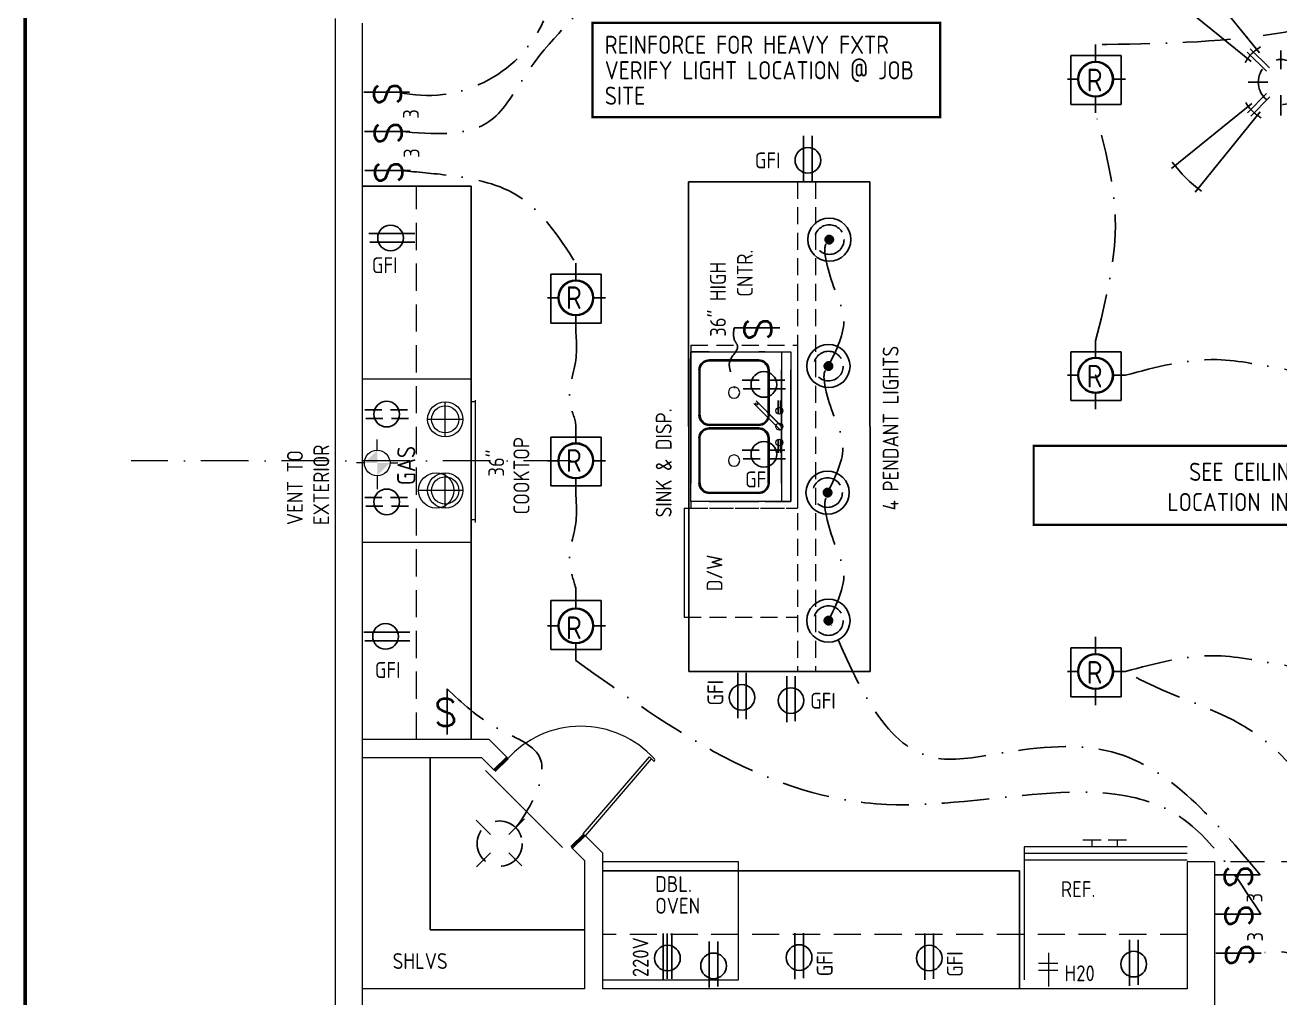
# Model space of a CAD drawing. Header units: feet. Extents: x 57903 to 63568, y -124112 to -112262.
# Drawn here: x 61934.1 to 62210.9, y -123464.1 to -123249.5 of the extents above; entities that cross this region are included whole.
import ezdxf
from ezdxf.enums import TextEntityAlignment as Align

# ---------------------------------------------------------------- set-up
doc = ezdxf.new("R2010")
doc.units = ezdxf.units.FT
doc.header["$LTSCALE"] = 30
doc.header["$MEASUREMENT"] = 0
for name, pattern in [('DASHED', [0.75, 0.5, -0.25]), ('DASHED2', [0.375, 0.25, -0.125]), ('HIDDEN', [0.375, 0.25, -0.125]), ('HIDDEN2', [0.1875, 0.125, -0.0625]), ('Solid', [0]), ('WIRE3', [0.59, 0.35, -0.12, 0, -0.12])]:
    doc.linetypes.add(name, pattern=pattern)
for name, color, linetype in [('CABS-FLOORPLAN', 4, 'Continuous'), ('ELECTRICAL', 164, 'HIDDEN'), ('ELECTRICAL WIRING', 137, 'WIRE3'), ('TEXT', 7, 'Continuous')]:
    doc.layers.add(name, color=color, linetype=linetype)
for name, color, linetype, lineweight in [('ELECTRICAL WALLS', 65, 'Continuous', 9), ('L1', 251, 'Continuous', 13), ('TEXT LBLS', 81, 'Continuous', 18), ('WALLS', 7, 'Continuous', 60)]:
    doc.layers.add(name, color=color, linetype=linetype, lineweight=lineweight)
doc.styles.add('ARCH', font='ARCHITXT.SHX')
doc.styles.add('ROMANS', font='romans')
doc.styles.add('TEXT1', font='ARCHITXT.shx')

# ---------------------------------------------------------------- blocks, each defined once
blk = doc.blocks.new('SW')
at = {"layer": 'ELECTRICAL', "color": 2, "linetype": 'Continuous'}
blk.add_line((0, 10.08), (0, 0), dxfattribs=at)
at = {"layer": 'ELECTRICAL', "color": 2, "linetype": 'Continuous', "style": 'ROMANS'}
blk.add_text('S', height=6, dxfattribs=at).set_placement((-2.94, 1.86))
blk = doc.blocks.new('LT')
at = {"layer": 'ELECTRICAL', "linetype": 'Continuous'}
for p, q in [((0, 2.83), (0, 5.75)), ((-2.83, 0), (-4.69, 0)), ((2.83, 0), (4.95, 0)), ((0, -2.83), (0, -5.6))]:
    blk.add_line(p, q, dxfattribs=at)
blk.add_circle((0, 0), 2.83, dxfattribs=at)
blk = doc.blocks.new('CFANLT')
at = {"layer": 'ELECTRICAL', "color": 253, "linetype": 'Continuous'}
for p, q in [((-4.74, 6.45), (-19.08, 24.2)), ((4.99, 6.25), (19.33, 24)), ((-6.54, 4.6), (-24.31, 18.95)), ((6.73, 4.34), (24.5, 18.7)), ((-6.45, -4.74), (-24.2, -19.08)), ((6.47, -4.7), (24.23, -19.05)), ((-4.6, -6.54), (-18.95, -24.31)), ((4.64, -6.52), (18.99, -24.28))]:
    blk.add_line(p, q, dxfattribs=at)
at = {"layer": 'ELECTRICAL', "color": 253}
for p, q in [((-7.49, 6.65), (-3.21, 2.44)), ((-6.79, 7.36), (-2.5, 3.16)), ((2.62, 3.07), (7.04, 7.12)), ((3.29, 2.33), (7.72, 6.38)), ((-7.36, -6.79), (-3.16, -2.5)), ((3.17, -2.49), (7.4, -6.75)), ((-6.65, -7.49), (-2.44, -3.21)), ((2.46, -3.19), (6.69, -7.45))]:
    blk.add_line(p, q, dxfattribs=at)
at = {"layer": 'ELECTRICAL'}
for p, q in [((0, 6.97), (0, 2.86)), ((-7.25, 0), (-2.86, 0)), ((2.86, 0), (7.74, 0)), ((0, -2.86), (0, -7.34))]:
    blk.add_line(p, q, dxfattribs=at)
blk.add_circle((0, 0), 5, dxfattribs=at)
at = {"layer": 'ELECTRICAL', "color": 253, "linetype": 'Continuous'}
for start, end in [(126.3117, 144.0137), (35.3726, 53.0751), (216.3114, 234.0134), (306.077, 323.779)]:
    blk.add_arc((0, 0), 29.82, start, end, dxfattribs=at)
at = {"layer": 'ELECTRICAL', "color": 253}
for start, end in [(120.2248, 150.8662), (27.0667, 57.7265), (210.2238, 240.8651), (299.4382, 330.0789)]:
    blk.add_arc((0, 0), 9, start, end, dxfattribs=at)

msp = doc.modelspace()

# ---------------------------------------------------------------- hatches: boundary and pattern name
at = {"layer": 'ELECTRICAL'}
h = msp.add_hatch(dxfattribs=at)
h.set_pattern_fill('ANSI31', color=256, scale=0.75, style=0)
h.set_pattern_definition([(45, (50556.08406, -99547.29385), (-0.06629126074, 0.06629126074), [])])
h.paths.add_polyline_path([(62112.4, -123296.78, 1), (62110.54, -123296.78, 1)])
h = msp.add_hatch(dxfattribs=at)
h.set_pattern_fill('ANSI31', color=256, scale=0.75, style=0)
h.set_pattern_definition([(45, (50083.17462, -99547.29385), (-0.06629126074, 0.06629126074), [])])
h.paths.add_polyline_path([(62112.4, -123296.78, 1), (62110.54, -123296.78, 1)])
h = msp.add_hatch(dxfattribs=at)
h.set_pattern_fill('ANSI31', color=256, scale=0.75, style=0)
h.set_pattern_definition([(45, (50556.27529, -99575.20249), (-0.06629126074, 0.06629126074), [])])
h.paths.add_polyline_path([(62112.21, -123324.68, 1), (62110.35, -123324.68, 1)])
h = msp.add_hatch(dxfattribs=at)
h.set_pattern_fill('ANSI31', color=256, scale=0.75, style=0)
h.set_pattern_definition([(45, (50083.36584, -99575.20249), (-0.06629126074, 0.06629126074), [])])
h.paths.add_polyline_path([(62112.21, -123324.68, 1), (62110.35, -123324.68, 1)])
h = msp.add_hatch(dxfattribs=at)
h.set_pattern_fill('ANSI31', color=256, scale=0.75, style=0)
h.set_pattern_definition([(45, (50556.46652, -99603.11112), (-0.06629126074, 0.06629126074), [])])
h.paths.add_polyline_path([(62112.02, -123352.59, 1), (62110.16, -123352.59, 1)])
h = msp.add_hatch(dxfattribs=at)
h.set_pattern_fill('ANSI31', color=256, scale=0.75, style=0)
h.set_pattern_definition([(45, (50083.55707, -99603.11112), (-0.06629126074, 0.06629126074), [])])
h.paths.add_polyline_path([(62112.02, -123352.59, 1), (62110.16, -123352.59, 1)])
h = msp.add_hatch(dxfattribs=at)
h.set_pattern_fill('ANSI31', color=256, scale=0.75, style=0)
h.set_pattern_definition([(45, (50556.27529, -99631.345095), (-0.06629126074, 0.06629126074), [])])
h.paths.add_polyline_path([(62112.21, -123380.83, 1), (62110.35, -123380.83, 1)])
h = msp.add_hatch(dxfattribs=at)
h.set_pattern_fill('ANSI31', color=256, scale=0.75, style=0)
h.set_pattern_definition([(45, (50083.36584, -99631.345095), (-0.06629126074, 0.06629126074), [])])
h.paths.add_polyline_path([(62112.21, -123380.83, 1), (62110.35, -123380.83, 1)])

# ---------------------------------------------------------------- linework, layer by layer
at = {"ltscale": 0.4, "const_width": 0.5}
msp.add_lwpolyline([(62059.22, -123248.94), (62135.9, -123248.94), (62135.9, -123269.77), (62059.22, -123269.77)], close=True, dxfattribs=at)
at = {"ltscale": 0.4, "const_width": 0.5, "elevation": 0}
msp.add_lwpolyline([(62266.53, -123342.25), (62156.55, -123342.25), (62156.55, -123359.68), (62266.53, -123359.68)], close=True, dxfattribs=at)
at = {"layer": 'CABS-FLOORPLAN', "color": 251}
for p, q in [((62080.45, -123392.05, 0), (62080.44, -123284.03, -0.82)), ((62120.44, -123284.03, -0.82), (62080.44, -123284.03, -0.82)), ((62120.45, -123392.05, 0), (62120.44, -123284.03, -0.82)), ((62032.44, -123285.03, -0.82), (62008.44, -123285.03, -0.82)), ((62032.44, -123407.08, -0.03), (62032.44, -123285.03, -0.77)), ((62120.45, -123392.05, 0), (62080.45, -123392.05, 0)), ((62023.44, -123411.08), (62023.44, -123449.05)), ((62153.44, -123436.05), (62061.44, -123436.05)), ((62153.44, -123436.05), (62153.44, -123462.05)), ((62057.44, -123449.05), (62023.44, -123449.05))]:
    msp.add_line(p, q, dxfattribs=at)
at = {"layer": 'CABS-FLOORPLAN', "color": 4}
for p, q in [((62080.45, -123384.03, -0.72), (62080.45, -123323.06, -0.72)), ((62153.41, -123436.05), (62152.41, -123436.05))]:
    msp.add_line(p, q, dxfattribs=at)
at = {"layer": 'CABS-FLOORPLAN', "linetype": 'DASHED'}
msp.add_point((62170.21, -123326.72), dxfattribs=at)
at = {"layer": 'ELECTRICAL', "linetype": 'Continuous'}
for p, q in [((62164.73, -123266.95), (62164.73, -123256.2)), ((62164.73, -123256.2), (62175.82, -123256.2)), ((62175.82, -123256.2), (62175.82, -123266.95)), ((62175.82, -123266.95), (62164.73, -123266.95)), ((62050.08, -123315.2, -0.99), (62050.08, -123304.44, -0.99)), ((62050.08, -123304.44, -0.99), (62061.17, -123304.44, -0.99)), ((62061.17, -123304.44, -0.99), (62061.17, -123315.2, -0.99)), ((62061.17, -123315.2, -0.99), (62050.08, -123315.2, -0.99)), ((62164.73, -123332.29), (62164.73, -123321.53)), ((62164.73, -123321.53), (62175.82, -123321.53)), ((62175.82, -123321.53), (62175.82, -123332.29)), ((62175.82, -123332.29), (62164.73, -123332.29)), ((62050.08, -123351.12, -0.4), (62050.08, -123340.36, -0.4)), ((62050.08, -123340.36, -0.4), (62061.17, -123340.36, -0.4)), ((62061.17, -123340.36, -0.4), (62061.17, -123351.12, -0.4)), ((62061.17, -123351.12, -0.4), (62050.08, -123351.12, -0.4)), ((62050.08, -123376.41, -0.99), (62050.08, -123387.17, -0.99)), ((62061.17, -123376.41, -0.99), (62050.08, -123376.41, -0.99)), ((62061.17, -123387.17, -0.99), (62061.17, -123376.41, -0.99)), ((62050.08, -123387.17, -0.99), (62061.17, -123387.17, -0.99)), ((62164.74, -123397.62), (62164.74, -123386.86)), ((62164.74, -123386.86), (62175.83, -123386.86)), ((62175.83, -123386.86), (62175.83, -123397.62)), ((62175.83, -123397.62), (62164.74, -123397.62))]:
    msp.add_line(p, q, dxfattribs=at)
at = {"layer": 'ELECTRICAL', "color": 2, "linetype": 'Continuous'}
for p, q in [((62008.79, -123264.27, -0.36), (62018.85, -123264.27, -0.36)), ((62008.92, -123272.91, -0.36), (62018.98, -123272.91, -0.36)), ((62009.05, -123281.54, -0.36), (62019.1, -123281.54, -0.36)), ((62027.18, -123395.88), (62027.18, -123405.94)), ((62196.44, -123436.91), (62206.5, -123436.91)), ((62196.57, -123445.55), (62206.63, -123445.55)), ((62196.7, -123454.18), (62206.76, -123454.18))]:
    msp.add_line(p, q, dxfattribs=at)
at = {"layer": 'ELECTRICAL', "color": 66, "linetype": 'Continuous'}
for p, q in [((62105.79, -123283.85), (62105.79, -123273.88)), ((62107.68, -123284.06), (62107.68, -123273.88)), ((62009.9, -123295.47), (62020.08, -123295.47)), ((62010.11, -123297.37), (62020.08, -123297.37)), ((62091.26, -123402.33), (62091.26, -123392.36)), ((62093.15, -123402.54), (62093.15, -123392.36)), ((62102.08, -123403.26), (62102.08, -123393.08)), ((62103.97, -123403.04), (62103.97, -123393.08)), ((62103.87, -123459.93), (62103.87, -123449.75)), ((62105.77, -123459.72), (62105.77, -123449.75)), ((62132.58, -123460.05), (62132.58, -123449.87)), ((62134.47, -123459.84), (62134.47, -123449.87)), ((62085, -123461.77), (62085, -123451.59)), ((62086.89, -123461.56), (62086.89, -123451.59))]:
    msp.add_line(p, q, dxfattribs=at)
at = {"layer": 'ELECTRICAL', "color": 3, "linetype": 'HIDDEN2'}
for p, q in [((62092.26, -123327.8, -0.72), (62102.44, -123327.8, -0.72)), ((62092.26, -123327.8, -0.72), (62102.44, -123327.8, -0.72)), ((62092.47, -123329.69, -0.72), (62102.44, -123329.69, -0.72)), ((62092.47, -123329.69, -0.72), (62102.44, -123329.69, -0.72)), ((62018.41, -123334.33, -0.16), (62008.44, -123334.33, -0.16)), ((62018.62, -123336.22, -0.16), (62008.44, -123336.22, -0.16)), ((62092.26, -123343.21, -0.72), (62102.44, -123343.21, -0.72)), ((62092.26, -123343.21, -0.72), (62102.44, -123343.21, -0.72)), ((62092.47, -123345.11, -0.72), (62102.44, -123345.11, -0.72)), ((62092.47, -123345.11, -0.72), (62102.44, -123345.11, -0.72)), ((62018.41, -123353.68, -0.16), (62008.44, -123353.68, -0.16)), ((62018.62, -123355.58, -0.16), (62008.44, -123355.58, -0.16))]:
    msp.add_line(p, q, dxfattribs=at)
at = {"layer": 'ELECTRICAL', "color": 3, "linetype": 'Continuous'}
for p, q in [((62008.79, -123383.37), (62018.97, -123383.37)), ((62009, -123385.27), (62018.97, -123385.27)), ((62074.82, -123460.05), (62074.82, -123449.87)), ((62075.74, -123459.84), (62075.74, -123449.87)), ((62076.72, -123459.84), (62076.72, -123449.87)), ((62177.67, -123461.4), (62177.67, -123451.21)), ((62177.67, -123461.4), (62177.67, -123451.21)), ((62179.57, -123461.18), (62179.57, -123451.21)), ((62179.57, -123461.18), (62179.57, -123451.21))]:
    msp.add_line(p, q, dxfattribs=at)
at = {"layer": 'ELECTRICAL'}
for p, q in [((62036.74, -123428), (62033.58, -123424.84)), ((62040.78, -123428), (62044.22, -123424.56)), ((62033.65, -123435.13), (62036.74, -123432.03)), ((62043.68, -123434.93), (62040.78, -123432.03))]:
    msp.add_line(p, q, dxfattribs=at)
at = {"layer": 'ELECTRICAL', "linetype": 'Continuous'}
for centre, radius in [((62170.21, -123261.39), 3.92), ((62111.47, -123296.78, -1.09), 4.76), ((62111.47, -123296.78, -1.09), 4.76), ((62055.56, -123309.63, -0.99), 3.92), ((62111.28, -123324.68, -0.54), 4.76), ((62111.28, -123324.68, -0.54), 4.76), ((62170.21, -123326.72), 3.92), ((62055.56, -123345.56, -0.4), 3.92), ((62111.09, -123352.59, 0), 4.76), ((62111.09, -123352.59, 0), 4.76), ((62055.56, -123381.98, -0.99), 3.92), ((62111.28, -123380.83, -0.54), 4.76), ((62111.28, -123380.83, -0.54), 4.76), ((62170.21, -123392.05), 3.92)]:
    msp.add_circle(centre, radius, dxfattribs=at)
at = {"layer": 'ELECTRICAL', "color": 66, "linetype": 'Continuous'}
for centre in [(62106.74, -123279.28), (62014.69, -123296.42), (62092.21, -123397.76), (62103.02, -123398.47), (62104.81, -123455.15), (62133.52, -123455.27), (62085.94, -123456.98)]:
    msp.add_circle(centre, 2.83, dxfattribs=at)
at = {"layer": 'ELECTRICAL'}
for centre, radius in [((62111.47, -123296.78, -1.09), 3.26), ((62111.47, -123296.78, -1.09), 0.927), ((62111.47, -123296.78, -1.09), 0.927), ((62111.28, -123324.68, -0.54), 3.26), ((62111.28, -123324.68, -0.54), 0.927), ((62111.28, -123324.68, -0.54), 0.927), ((62111.09, -123352.59, 0), 3.26), ((62111.09, -123352.59, 0), 0.927), ((62111.09, -123352.59, 0), 0.927), ((62111.28, -123380.83, -0.54), 3.26), ((62111.28, -123380.83, -0.54), 3.26), ((62111.28, -123380.83, -0.54), 0.927), ((62111.28, -123380.83, -0.54), 0.927), ((62038.76, -123430.02), 4.99)]:
    msp.add_circle(centre, radius, dxfattribs=at)
at = {"layer": 'ELECTRICAL', "color": 3, "linetype": 'Continuous'}
for centre in [(62097.04, -123328.74, -0.72), (62013.84, -123335.28, -0.16), (62097.04, -123344.15, -0.72), (62097.04, -123344.15, -0.72), (62013.84, -123354.64, -0.16), (62013.58, -123384.31), (62075.77, -123455.27), (62178.62, -123456.61), (62178.62, -123456.61)]:
    msp.add_circle(centre, 2.83, dxfattribs=at)
at = {"layer": 'ELECTRICAL WALLS', "color": 251}
for p, q in [((62002.44, -123248.04, -0.36), (62002.44, -123546.05)), ((62002.44, -123249.05, -0.39), (62002.44, -123546.05)), ((62008.44, -123249.05, -0.39), (62008.44, -123546.05)), ((62020.44, -123407.08), (62020.44, -123402.29)), ((62036.47, -123407.08), (62008.44, -123407.08)), ((62036.47, -123407.08), (62040.47, -123411.08)), ((62008.44, -123411.08), (62008.44, -123462.05)), ((62034.81, -123411.08), (62008.44, -123411.08)), ((62034.81, -123411.08), (62037.64, -123413.91)), ((62037.64, -123413.91), (62040.47, -123411.08)), ((62057.21, -123427.83), (62071.79, -123410.87)), ((62057.69, -123428.3), (62072.27, -123411.33)), ((62072.71, -123411.76), (62071.79, -123410.87)), ((62072.1, -123410.56), (62072.1, -123410.55)), ((62054.61, -123430.88), (62057.44, -123428.05)), ((62057.44, -123428.05), (62061.44, -123432.05)), ((62054.61, -123430.88), (62057.44, -123433.71)), ((62061.44, -123432.05), (62061.44, -123462.05)), ((62057.44, -123433.71), (62057.44, -123462.05)), ((62196.44, -123434.05), (62190.44, -123434.05)), ((62190.44, -123434.05), (62190.44, -123462.05)), ((62196.44, -123434.05), (62196.44, -123594.05)), ((62196.44, -123434.05), (62196.44, -123594.05)), ((62057.44, -123462.05), (62008.44, -123462.05)), ((62190.44, -123462.05), (62061.44, -123462.05))]:
    msp.add_line(p, q, dxfattribs=at)
at = {"layer": 'ELECTRICAL WALLS', "color": 251, "linetype": 'DASHED', "ltscale": 0.4}
for p, q in [((62020.44, -123407.08, 0.1), (62020.44, -123285.07, -0.82)), ((62190.44, -123450.05), (62061.44, -123450.05))]:
    msp.add_line(p, q, dxfattribs=at)
at = {"layer": 'ELECTRICAL WALLS', "color": 251, "linetype": 'DASHED2'}
msp.add_line((62252.44, -123434.05), (62196.44, -123434.05), dxfattribs=at)
at = {"layer": 'ELECTRICAL WALLS', "color": 251}
for centre, radius, start, end in [((62056.69, -123425.99), 21.85, 42.1884, 138.1675), ((62072.64, -123411.55), 0.336, 324.5579, 44.6715), ((62072.8, -123411.67), 0.134, 225.6637, 324.5579)]:
    msp.add_arc(centre, radius, start, end, dxfattribs=at)
at = {"layer": 'ELECTRICAL WIRING', "linetype": 'WIRE3', "lineweight": 0}
msp.add_line((62054.55, -123345.56, -0.4), (61957.47, -123345.56, -0.4), dxfattribs=at)
at = {"layer": 'ELECTRICAL WIRING', "linetype": 'WIRE3'}
for centre, radius, start, end in [((62022.82, -123236.81, -1.68), 28.18, 257.041, 335.3911), ((62209.87, -123469.35), 15.49, 340.263, 101.5869)]:
    msp.add_arc(centre, radius, start, end, dxfattribs=at)
for points in [[(62016.63, -123272.91, -0.36), (62036.81, -123270.46), (62044.64, -123260.2), (62061.48, -123240.71), (62076.95, -123218.39)], [(62252.44, -123254.76), (62225.49, -123249.27), (62210.13, -123251.32), (62170.21, -123253.75)], [(62170.21, -123319.09), (62174.56, -123292.14), (62170.21, -123268.81)], [(62016.5, -123281.54, -0.36), (62026.98, -123282.54), (62042.4, -123286.88, -0.76), (62055.56, -123302, -0.99)], [(62111.28, -123324.68, -0.54), (62114.66, -123314.2, -0.72), (62112.42, -123307.11, -0.72), (62111.2, -123297.37, 0), (62111.67, -123297.3, -0.72)], [(62055.56, -123317.06, -0.99), (62055.56, -123323.27, -0.99), (62054.35, -123333.37), (62055.56, -123337.92, -0.4), (62055.56, -123338.11, -0.4)], [(62111.09, -123352.59, 0), (62114.47, -123342.11, -0.18), (62112.23, -123335.01, -0.18), (62111.01, -123325.28, 0.54), (62111.48, -123325.21, -0.18)], [(62176.78, -123326.72), (62196.94, -123323.26), (62212.18, -123325.41), (62245.87, -123326.72)], [(62055.56, -123352.98, -0.4), (62055.56, -123359.19, -0.4), (62054.35, -123369.29, 0.59), (62055.56, -123373.85, 0.18), (62055.56, -123374.55, -0.99)], [(62111.28, -123380.83, -0.54), (62114.66, -123370.34, -0.72), (62112.42, -123363.25, -0.72), (62111.2, -123353.51, 0), (62111.67, -123353.45, -0.72)], [(62206.5, -123436.91), (62173.8, -123409.8), (62149.32, -123410.04), (62135.28, -123411.2), (62111.86, -123381.55, -0.54)], [(62176.78, -123392.05), (62196.94, -123388.59), (62212.18, -123390.74), (62245.87, -123392.05)], [(62206.63, -123445.55), (62188.32, -123423.8), (62124.14, -123421.39), (62055.56, -123389.61, -0.99)], [(62251.54, -123423.83), (62223.55, -123421.52), (62207.01, -123406.86), (62179.68, -123393.65), (62176.78, -123392.05)], [(62027.18, -123395.88), (62038.17, -123404.54), (62047.53, -123410.89), (62042.5, -123426.28), (62042.32, -123426.53)]]:
    msp.add_spline(points, degree=3, dxfattribs=at)
at = {"layer": 'ELECTRICAL WIRING'}
msp.add_spline([(62090.48, -123316.21, -0.72), (62090.65, -123319.12, -0.72), (62091.2, -123320.13, -0.72), (62089.58, -123323.41, -0.72), (62089.57, -123325.51, -0.72), (62090.45, -123328.04, -0.72), (62088.45, -123330.54, -8.16)], degree=3, dxfattribs=at)
at = {"layer": 'L1', "linetype": 'HIDDEN2'}
for p, q in [((62104.44, -123284.03, -0.82), (62104.45, -123392.05, 0)), ((62108.44, -123284.03, -0.82), (62108.45, -123392.05, 0)), ((62080.95, -123320.04, -0.41), (62104.45, -123320.04, -0.41)), ((62080.95, -123320.04, -0.41), (62080.95, -123321.54, -0.41)), ((62104.45, -123320.04, -0.01), (62104.45, -123356.04, -1.21)), ((62079.45, -123356.04, -0.41), (62104.45, -123356.04, -0.41)), ((62080.95, -123354.54, -0.41), (62080.95, -123356.04, -0.41)), ((62080.95, -123356.04, -0.41), (62104.45, -123356.04, -0.41)), ((62079.45, -123380.04, -0.41), (62104.45, -123380.04, -0.41))]:
    msp.add_line(p, q, dxfattribs=at)
at = {"layer": 'L1'}
for p, q in [((62080.95, -123354.54, -0.41), (62080.95, -123321.54, -0.41)), ((62080.95, -123321.54, -0.41), (62102.95, -123321.54, -0.41)), ((62100.95, -123321.54, -0.41), (62100.95, -123354.54, -0.41)), ((62102.95, -123321.54, -0.41), (62102.95, -123354.54, -0.41)), ((62082.7, -123325.54, -0.16), (62082.82, -123324.79, -0.16)), ((62082.82, -123324.79, -0.16), (62083.07, -123324.29, -0.16)), ((62082.95, -123325.54, -8.41), (62083.07, -123324.92, -8.41)), ((62082.95, -123325.54, -0.41), (62083.07, -123324.92, -0.41)), ((62082.95, -123335.54, -8.41), (62082.95, -123325.54, -8.41)), ((62083.07, -123324.29, -0.16), (62083.7, -123323.67, -0.16)), ((62083.07, -123324.92, -8.41), (62083.32, -123324.42, -8.41)), ((62083.07, -123324.92, -0.41), (62083.32, -123324.42, -0.41)), ((62083.32, -123324.42, -8.41), (62083.82, -123323.92, -8.41)), ((62083.32, -123324.42, -0.41), (62083.82, -123323.92, -0.41)), ((62083.7, -123323.67, -0.16), (62084.2, -123323.42, -0.16)), ((62083.82, -123323.92, -8.41), (62084.32, -123323.67, -8.41)), ((62083.82, -123323.92, -0.41), (62084.32, -123323.67, -0.41)), ((62084.2, -123323.42, -0.16), (62084.95, -123323.29, -0.16)), ((62084.32, -123323.67, -8.41), (62084.95, -123323.54, -8.41)), ((62084.32, -123323.67, -0.41), (62084.95, -123323.54, -0.41)), ((62084.95, -123323.54, -8.41), (62095.95, -123323.54, -8.41)), ((62096.7, -123323.42, -0.16), (62095.95, -123323.29, -0.16)), ((62095.95, -123323.54, -8.41), (62096.57, -123323.67, -8.41)), ((62096.57, -123323.67, -0.41), (62095.95, -123323.54, -0.41)), ((62096.57, -123323.67, -8.41), (62097.07, -123323.92, -8.41)), ((62097.07, -123323.92, -0.41), (62096.57, -123323.67, -0.41)), ((62097.2, -123323.67, -0.16), (62096.7, -123323.42, -0.16)), ((62097.07, -123323.92, -8.41), (62097.57, -123324.42, -8.41)), ((62097.57, -123324.42, -0.41), (62097.07, -123323.92, -0.41)), ((62097.82, -123324.29, -0.16), (62097.2, -123323.67, -0.16)), ((62097.57, -123324.42, -8.41), (62097.82, -123324.92, -8.41)), ((62097.82, -123324.92, -0.41), (62097.57, -123324.42, -0.41)), ((62098.07, -123324.79, -0.16), (62097.82, -123324.29, -0.16)), ((62097.82, -123324.92, -8.41), (62097.95, -123325.54, -8.41)), ((62097.95, -123325.54, -0.41), (62097.82, -123324.92, -0.41)), ((62097.95, -123325.54, -8.41), (62097.95, -123335.54, -8.41)), ((62098.2, -123325.54, -0.16), (62098.07, -123324.79, -0.16)), ((62032.44, -123327.6, -0.45), (62008.44, -123327.6, -0.45)), ((62032.44, -123327.6, -0.37), (62032.44, -123363.6, -0.45)), ((62026.76, -123340.31, -0.44), (62026.76, -123332.54, -0.44)), ((62033.44, -123332.6, -0.52), (62032.44, -123332.6, -0.52)), ((62033.44, -123359.18, -0.52), (62033.44, -123332.18, -0.52)), ((62030.65, -123336.43, -0.44), (62022.88, -123336.43, -0.44)), ((62082.7, -123335.54, -0.16), (62082.82, -123336.29, -0.16)), ((62082.82, -123336.29, -0.16), (62083.07, -123336.79, -0.16)), ((62083.07, -123336.17, -8.41), (62082.95, -123335.54, -8.41)), ((62082.95, -123335.54, -0.41), (62083.07, -123336.17, -0.41)), ((62083.32, -123336.67, -8.41), (62083.07, -123336.17, -8.41)), ((62083.07, -123336.17, -0.41), (62083.32, -123336.67, -0.41)), ((62083.82, -123337.17, -8.41), (62083.32, -123336.67, -8.41)), ((62083.32, -123336.67, -0.41), (62083.82, -123337.17, -0.41)), ((62097.57, -123336.67, -8.41), (62097.07, -123337.17, -8.41)), ((62097.57, -123336.67, -0.41), (62097.07, -123337.17, -0.41)), ((62097.82, -123336.17, -8.41), (62097.57, -123336.67, -8.41)), ((62097.82, -123336.17, -0.41), (62097.57, -123336.67, -0.41)), ((62097.95, -123335.54, -8.41), (62097.82, -123336.17, -8.41)), ((62097.95, -123335.54, -0.41), (62097.82, -123336.17, -0.41)), ((62098.07, -123336.29, -0.16), (62097.82, -123336.79, -0.16)), ((62098.2, -123335.54, -0.16), (62098.07, -123336.29, -0.16)), ((62082.82, -123339.79, -0.16), (62083.07, -123339.29, -0.16)), ((62083.07, -123336.79, -0.16), (62083.7, -123337.42, -0.16)), ((62083.07, -123339.29, -0.16), (62083.7, -123338.67, -0.16)), ((62083.07, -123339.92, -8.41), (62083.32, -123339.42, -8.41)), ((62083.07, -123339.92, -0.41), (62083.32, -123339.42, -0.41)), ((62083.32, -123339.42, -8.41), (62083.82, -123338.92, -8.41)), ((62083.32, -123339.42, -0.41), (62083.82, -123338.92, -0.41)), ((62083.7, -123337.42, -0.16), (62084.2, -123337.67, -0.16)), ((62083.7, -123338.67, -0.16), (62084.2, -123338.42, -0.16)), ((62084.32, -123337.42, -8.41), (62083.82, -123337.17, -8.41)), ((62083.82, -123337.17, -0.41), (62084.32, -123337.42, -0.41)), ((62083.82, -123338.92, -8.41), (62084.32, -123338.67, -8.41)), ((62083.82, -123338.92, -0.41), (62084.32, -123338.67, -0.41)), ((62084.2, -123337.67, -0.16), (62084.95, -123337.79, -0.16)), ((62084.2, -123338.42, -0.16), (62084.95, -123338.29, -0.16)), ((62084.95, -123337.54, -8.41), (62084.32, -123337.42, -8.41)), ((62084.32, -123337.42, -0.41), (62084.95, -123337.54, -0.41)), ((62084.32, -123338.67, -8.41), (62084.95, -123338.54, -8.41)), ((62084.32, -123338.67, -0.41), (62084.95, -123338.54, -0.41)), ((62095.95, -123337.54, -8.41), (62084.95, -123337.54, -8.41)), ((62095.95, -123338.29, -0.16), (62084.95, -123338.29, -0.16)), ((62084.95, -123338.54, -8.41), (62095.95, -123338.54, -8.41)), ((62096.57, -123337.42, -8.41), (62095.95, -123337.54, -8.41)), ((62096.57, -123337.42, -0.41), (62095.95, -123337.54, -0.41)), ((62096.7, -123337.67, -0.16), (62095.95, -123337.79, -0.16)), ((62096.7, -123338.42, -0.16), (62095.95, -123338.29, -0.16)), ((62095.95, -123338.54, -8.41), (62096.57, -123338.67, -8.41)), ((62096.57, -123338.67, -0.41), (62095.95, -123338.54, -0.41)), ((62097.07, -123337.17, -8.41), (62096.57, -123337.42, -8.41)), ((62097.07, -123337.17, -0.41), (62096.57, -123337.42, -0.41)), ((62096.57, -123338.67, -8.41), (62097.07, -123338.92, -8.41)), ((62097.07, -123338.92, -0.41), (62096.57, -123338.67, -0.41)), ((62097.2, -123337.42, -0.16), (62096.7, -123337.67, -0.16)), ((62097.2, -123338.67, -0.16), (62096.7, -123338.42, -0.16)), ((62097.07, -123338.92, -8.41), (62097.57, -123339.42, -8.41)), ((62097.57, -123339.42, -0.41), (62097.07, -123338.92, -0.41)), ((62097.82, -123336.79, -0.16), (62097.2, -123337.42, -0.16)), ((62097.82, -123339.29, -0.16), (62097.2, -123338.67, -0.16)), ((62097.57, -123339.42, -8.41), (62097.82, -123339.92, -8.41)), ((62097.82, -123339.92, -0.41), (62097.57, -123339.42, -0.41)), ((62098.07, -123339.79, -0.16), (62097.82, -123339.29, -0.16)), ((62082.7, -123340.54, -0.16), (62082.82, -123339.79, -0.16)), ((62082.7, -123340.54, -0.16), (62082.7, -123350.54, -0.16)), ((62082.95, -123340.54, -8.41), (62083.07, -123339.92, -8.41)), ((62082.95, -123340.54, -0.41), (62083.07, -123339.92, -0.41)), ((62082.95, -123350.54, -8.41), (62082.95, -123340.54, -8.41)), ((62097.82, -123339.92, -8.41), (62097.95, -123340.54, -8.41)), ((62097.95, -123340.54, -0.41), (62097.82, -123339.92, -0.41)), ((62097.95, -123340.54, -8.41), (62097.95, -123350.54, -8.41)), ((62098.2, -123340.54, -0.16), (62098.07, -123339.79, -0.16)), ((62098.2, -123350.54, -0.16), (62098.2, -123340.54, -0.16)), ((62026.76, -123355.99, -0.44), (62026.76, -123348.22, -0.44)), ((62028.65, -123352.11, -0.44), (62020.88, -123352.11, -0.44)), ((62030.65, -123352.11, -0.44), (62022.88, -123352.11, -0.44)), ((62082.7, -123350.54, -0.16), (62082.82, -123351.29, -0.16)), ((62082.82, -123351.29, -0.16), (62083.07, -123351.79, -0.16)), ((62083.07, -123351.17, -8.41), (62082.95, -123350.54, -8.41)), ((62082.95, -123350.54, -0.41), (62083.07, -123351.17, -0.41)), ((62083.32, -123351.67, -8.41), (62083.07, -123351.17, -8.41)), ((62083.07, -123351.17, -0.41), (62083.32, -123351.67, -0.41)), ((62083.07, -123351.79, -0.16), (62083.7, -123352.42, -0.16)), ((62083.82, -123352.17, -8.41), (62083.32, -123351.67, -8.41)), ((62083.32, -123351.67, -0.41), (62083.82, -123352.17, -0.41)), ((62083.7, -123352.42, -0.16), (62084.2, -123352.67, -0.16)), ((62084.32, -123352.42, -8.41), (62083.82, -123352.17, -8.41)), ((62083.82, -123352.17, -0.41), (62084.32, -123352.42, -0.41)), ((62084.2, -123352.67, -0.16), (62084.95, -123352.79, -0.16)), ((62084.95, -123352.54, -8.41), (62084.32, -123352.42, -8.41)), ((62084.32, -123352.42, -0.41), (62084.95, -123352.54, -0.41)), ((62095.95, -123352.54, -8.41), (62084.95, -123352.54, -8.41)), ((62096.57, -123352.42, -8.41), (62095.95, -123352.54, -8.41)), ((62096.57, -123352.42, -0.41), (62095.95, -123352.54, -0.41)), ((62096.7, -123352.67, -0.16), (62095.95, -123352.79, -0.16)), ((62097.07, -123352.17, -8.41), (62096.57, -123352.42, -8.41)), ((62097.07, -123352.17, -0.41), (62096.57, -123352.42, -0.41)), ((62097.2, -123352.42, -0.16), (62096.7, -123352.67, -0.16)), ((62097.57, -123351.67, -8.41), (62097.07, -123352.17, -8.41)), ((62097.57, -123351.67, -0.41), (62097.07, -123352.17, -0.41)), ((62097.82, -123351.79, -0.16), (62097.2, -123352.42, -0.16)), ((62097.82, -123351.17, -8.41), (62097.57, -123351.67, -8.41)), ((62097.82, -123351.17, -0.41), (62097.57, -123351.67, -0.41)), ((62097.95, -123350.54, -8.41), (62097.82, -123351.17, -8.41)), ((62097.95, -123350.54, -0.41), (62097.82, -123351.17, -0.41)), ((62098.07, -123351.29, -0.16), (62097.82, -123351.79, -0.16)), ((62098.2, -123350.54, -0.16), (62098.07, -123351.29, -0.16)), ((62079.45, -123356.04, -0.41), (62079.45, -123380.04, -0.41)), ((62102.95, -123354.54, -0.41), (62080.95, -123354.54, -0.41)), ((62033.44, -123358.6, -0.52), (62032.44, -123358.6, -0.52)), ((62032.44, -123363.6, -0.52), (62008.44, -123363.6, -0.52)), ((62035.64, -123413.91), (62052.61, -123430.88)), ((62190.44, -123430.7), (62154.44, -123430.7)), ((62154.44, -123430.7), (62154.44, -123460.05)), ((62171.42, -123429.24), (62167.42, -123429.24)), ((62171.42, -123429.24), (62167.42, -123429.24)), ((62169.42, -123430.7), (62169.42, -123429.24)), ((62169.42, -123430.7), (62169.42, -123429.24)), ((62177.01, -123429.24), (62173.01, -123429.24)), ((62177.01, -123429.24), (62173.01, -123429.24)), ((62175.01, -123430.7), (62175.01, -123429.24)), ((62175.01, -123430.7), (62175.01, -123429.24)), ((62190.4, -123432.18), (62154.4, -123432.18)), ((62153.41, -123436.05), (62152.41, -123436.05)), ((62190.44, -123433.7), (62154.44, -123433.7)), ((62196.44, -123434.05), (62190.44, -123434.05)), ((62154.44, -123448.05), (62154.44, -123460.05)), ((62159.89, -123461.52), (62159.89, -123454.08)), ((62159.89, -123461.52), (62159.89, -123454.08)), ((62157.62, -123456.38), (62161.88, -123456.38)), ((62157.62, -123456.38), (62161.88, -123456.38)), ((62157.62, -123457.94), (62161.88, -123457.94)), ((62157.62, -123457.94), (62161.88, -123457.94))]:
    msp.add_line(p, q, dxfattribs=at)
at = {"layer": 'L1', "extrusion": (-0.707107, -0.707107, -1.83772e-16)}
for p, q in [((62095.32, -123332.38, 2.59), (62095.32, -123332.38, 1.84)), ((62095.32, -123332.38, 1.84), (62100.18, -123337.25, 1.84)), ((62100.54, -123337.6, 2.59), (62095.32, -123332.38, 2.59)), ((62100.18, -123337.25, 1.09), (62101.24, -123338.31, 1.09)), ((62100.18, -123337.25, 1.84), (62100.18, -123337.25, 1.09)), ((62101.24, -123338.31, 1.09), (62100.54, -123337.6, 2.59))]:
    msp.add_line(p, q, dxfattribs=at)
at = {"layer": 'L1', "extrusion": (-1, 6.12073e-17, -1.83772e-16)}
for p, q in [((62100.7, -123332.29, 1.09), (62100.7, -123335.29, 1.09)), ((62100.7, -123332.29, 1.59), (62100.7, -123332.29, 1.09)), ((62100.7, -123335.29, 1.59), (62100.7, -123332.29, 1.59)), ((62100.7, -123335.29, 1.09), (62100.7, -123335.29, 1.59))]:
    msp.add_line(p, q, dxfattribs=at)
at = {"layer": 'L1', "extrusion": (1, 6.13076e-17, -1.83772e-16)}
for p, q in [((62100.2, -123343.79, 1.09), (62100.2, -123340.79, 1.09)), ((62100.2, -123340.79, 1.59), (62100.2, -123343.79, 1.59)), ((62100.2, -123340.79, 1.09), (62100.2, -123340.79, 1.59)), ((62100.2, -123343.79, 1.59), (62100.2, -123343.79, 1.09))]:
    msp.add_line(p, q, dxfattribs=at)
at = {"layer": 'L1', "linetype": 'DASHED2'}
msp.add_line((62252.44, -123434.05), (62196.44, -123434.05), dxfattribs=at)
at = {"layer": 'L1'}
msp.add_lwpolyline([(62061.44, -123460.05), (62091.44, -123460.05), (62091.44, -123434.05), (62061.44, -123434.05)], close=True, dxfattribs=at)
for centre, radius in [((62026.76, -123336.43, -0.44), 3.89), ((62026.76, -123336.43, -0.44), 3), ((62095.45, -123333.04, 1.34), 0.25), ((62100.45, -123334.54, 0.09), 0.75), ((62100.45, -123338.04, 0.09), 0.75), ((62100.45, -123341.54, 0.09), 0.75), ((62024.76, -123352.11, -0.44), 3.89), ((62026.76, -123352.11, -0.44), 3.89), ((62026.76, -123352.11, -0.44), 3)]:
    msp.add_circle(centre, radius, dxfattribs=at)
for centre, start, end in [((62090.45, -123330.54, -8.41), 90, 270), ((62090.45, -123330.54, -8.41), 270, 90), ((62090.45, -123345.54, -8.41), 90, 270), ((62090.45, -123345.54, -8.41), 270, 90)]:
    msp.add_arc(centre, 1.25, start, end, dxfattribs=at)
for points, invisible_edges in [([(62080.95, -123321.54, -0.16), (62080.95, -123321.54, -0.16), (62080.95, -123322.79, -0.16), (62083.07, -123324.29, -0.16)], 12), ([(62081.95, -123321.54, -0.16), (62080.95, -123321.54, -0.16), (62083.07, -123324.29, -0.16), (62083.7, -123323.67, -0.16)], 10), ([(62080.95, -123322.79, -0.16), (62080.95, -123324.42, -0.16), (62082.82, -123324.79, -0.16), (62083.07, -123324.29, -0.16)], 10), ([(62083.45, -123321.54, -0.16), (62081.95, -123321.54, -0.16), (62083.7, -123323.67, -0.16), (62084.2, -123323.42, -0.16)], 10), ([(62084.95, -123321.54, -0.16), (62083.45, -123321.54, -0.16), (62084.2, -123323.42, -0.16), (62084.95, -123323.29, -0.16)], 10), ([(62084.95, -123323.29, -0.16), (62084.95, -123321.54, -0.16), (62095.95, -123321.54, -0.16), (62095.95, -123323.29, -0.16)], 5), ([(62084.95, -123323.29, -0.16), (62084.95, -123321.54, -0.16), (62095.95, -123321.54, -0.16), (62095.95, -123323.29, -0.16)], 5), ([(62096.7, -123323.42, -0.16), (62097.32, -123321.54, -0.16), (62095.95, -123321.54, -0.16), (62095.95, -123323.29, -0.16)], 5), ([(62097.32, -123321.54, -0.16), (62099.45, -123321.54, -0.16), (62097.2, -123323.67, -0.16), (62096.7, -123323.42, -0.16)], 10), ([(62099.45, -123321.54, -0.16), (62102.95, -123321.54, -0.16), (62097.82, -123324.29, -0.16), (62097.2, -123323.67, -0.16)], 10), ([(62102.95, -123321.54, -0.16), (62102.95, -123324.42, -0.16), (62098.07, -123324.79, -0.16), (62097.82, -123324.29, -0.16)], 10), ([(62082.82, -123324.79, -0.16), (62080.95, -123324.42, -0.16), (62080.95, -123325.54, -0.16), (62082.7, -123325.54, -0.16)], 5), ([(62080.95, -123325.54, -0.16), (62080.95, -123350.54, -0.16), (62082.7, -123350.54, -0.16), (62082.7, -123325.54, -0.16)], 14), ([(62083.07, -123324.92, -0.41), (62082.82, -123324.79, -0.16), (62082.7, -123325.54, -0.16), (62082.95, -123325.54, -0.41)], 5), ([(62082.7, -123325.54, -0.16), (62082.7, -123335.54, -0.16), (62082.95, -123335.54, -0.41), (62082.95, -123325.54, -0.41)], 10), ([(62083.07, -123324.92, -0.41), (62083.32, -123324.42, -0.41), (62083.07, -123324.29, -0.16), (62082.82, -123324.79, -0.16)], 10), ([(62083.32, -123324.42, -0.41), (62083.82, -123323.92, -0.41), (62083.7, -123323.67, -0.16), (62083.07, -123324.29, -0.16)], 10), ([(62084.32, -123323.67, -0.41), (62084.2, -123323.42, -0.16), (62083.7, -123323.67, -0.16), (62083.82, -123323.92, -0.41)], 5), ([(62084.95, -123323.54, -0.41), (62084.95, -123323.29, -0.16), (62084.2, -123323.42, -0.16), (62084.32, -123323.67, -0.41)], 5), ([(62095.95, -123323.29, -0.16), (62084.95, -123323.29, -0.16), (62084.95, -123323.54, -0.41), (62095.95, -123323.54, -0.41)], 10), ([(62095.95, -123323.54, -0.41), (62095.95, -123323.29, -0.16), (62096.7, -123323.42, -0.16), (62096.57, -123323.67, -0.41)], 5), ([(62096.2, -123350.54, -0.16), (62100.95, -123350.54, -0.16), (62100.95, -123325.54, -0.16), (62096.2, -123325.54, -0.16)], 13), ([(62096.57, -123323.67, -0.41), (62096.7, -123323.42, -0.16), (62097.2, -123323.67, -0.16), (62097.07, -123323.92, -0.41)], 5), ([(62097.57, -123324.42, -0.41), (62097.07, -123323.92, -0.41), (62097.2, -123323.67, -0.16), (62097.82, -123324.29, -0.16)], 10), ([(62097.82, -123324.92, -0.41), (62097.57, -123324.42, -0.41), (62097.82, -123324.29, -0.16), (62098.07, -123324.79, -0.16)], 10), ([(62097.82, -123324.92, -0.41), (62098.07, -123324.79, -0.16), (62098.2, -123325.54, -0.16), (62097.95, -123325.54, -0.41)], 5), ([(62098.2, -123325.54, -0.16), (62098.2, -123335.54, -0.16), (62097.95, -123335.54, -0.41), (62097.95, -123325.54, -0.41)], 10), ([(62098.07, -123324.79, -0.16), (62102.95, -123324.42, -0.16), (62102.95, -123325.54, -0.16), (62098.2, -123325.54, -0.16)], 5), ([(62098.2, -123350.54, -0.16), (62102.95, -123350.54, -0.16), (62102.95, -123325.54, -0.16), (62098.2, -123325.54, -0.16)], 13), ([(62083.07, -123336.17, -0.41), (62082.82, -123336.29, -0.16), (62082.7, -123335.54, -0.16), (62082.95, -123335.54, -0.41)], 5), ([(62082.82, -123336.29, -0.16), (62082.82, -123336.29, -0.16), (62082.7, -123338.04, -0.16), (62082.7, -123335.54, -0.16)], 6), ([(62083.07, -123336.79, -0.16), (62083.07, -123336.79, -0.16), (62082.7, -123338.04, -0.16), (62082.82, -123336.29, -0.16)], 6), ([(62083.07, -123336.17, -0.41), (62083.32, -123336.67, -0.41), (62083.07, -123336.79, -0.16), (62082.82, -123336.29, -0.16)], 10), ([(62083.32, -123336.67, -0.41), (62083.82, -123337.17, -0.41), (62083.7, -123337.42, -0.16), (62083.07, -123336.79, -0.16)], 10), ([(62097.57, -123336.67, -0.41), (62097.07, -123337.17, -0.41), (62097.2, -123337.42, -0.16), (62097.82, -123336.79, -0.16)], 10), ([(62097.82, -123336.17, -0.41), (62097.57, -123336.67, -0.41), (62097.82, -123336.79, -0.16), (62098.07, -123336.29, -0.16)], 10), ([(62097.82, -123336.17, -0.41), (62098.07, -123336.29, -0.16), (62098.2, -123335.54, -0.16), (62097.95, -123335.54, -0.41)], 5), ([(62097.82, -123336.79, -0.16), (62097.82, -123336.79, -0.16), (62098.2, -123338.04, -0.16), (62098.07, -123336.29, -0.16)], 6), ([(62098.07, -123336.29, -0.16), (62098.07, -123336.29, -0.16), (62098.2, -123338.04, -0.16), (62098.2, -123335.54, -0.16)], 6), ([(62083.7, -123337.42, -0.16), (62083.7, -123337.42, -0.16), (62082.7, -123338.04, -0.16), (62083.07, -123336.79, -0.16)], 6), ([(62083.7, -123338.67, -0.16), (62083.7, -123338.67, -0.16), (62082.7, -123338.04, -0.16), (62083.7, -123337.42, -0.16)], 14), ([(62082.82, -123339.79, -0.16), (62082.82, -123339.79, -0.16), (62082.7, -123338.04, -0.16), (62082.7, -123340.54, -0.16)], 6), ([(62083.07, -123339.29, -0.16), (62083.07, -123339.29, -0.16), (62082.7, -123338.04, -0.16), (62082.82, -123339.79, -0.16)], 6), ([(62083.7, -123338.67, -0.16), (62083.7, -123338.67, -0.16), (62082.7, -123338.04, -0.16), (62083.07, -123339.29, -0.16)], 6), ([(62083.07, -123339.92, -0.41), (62083.32, -123339.42, -0.41), (62083.07, -123339.29, -0.16), (62082.82, -123339.79, -0.16)], 10), ([(62083.32, -123339.42, -0.41), (62083.82, -123338.92, -0.41), (62083.7, -123338.67, -0.16), (62083.07, -123339.29, -0.16)], 10), ([(62084.32, -123337.42, -0.41), (62084.2, -123337.67, -0.16), (62083.7, -123337.42, -0.16), (62083.82, -123337.17, -0.41)], 5), ([(62084.2, -123337.67, -0.16), (62084.2, -123338.42, -0.16), (62083.7, -123338.67, -0.16), (62083.7, -123337.42, -0.16)], 5), ([(62084.32, -123338.67, -0.41), (62084.2, -123338.42, -0.16), (62083.7, -123338.67, -0.16), (62083.82, -123338.92, -0.41)], 5), ([(62084.95, -123337.54, -0.41), (62084.95, -123337.79, -0.16), (62084.2, -123337.67, -0.16), (62084.32, -123337.42, -0.41)], 5), ([(62084.95, -123338.29, -0.16), (62084.2, -123338.42, -0.16), (62084.2, -123337.67, -0.16), (62084.95, -123337.79, -0.16)], 10), ([(62084.95, -123338.54, -0.41), (62084.95, -123338.29, -0.16), (62084.2, -123338.42, -0.16), (62084.32, -123338.67, -0.41)], 5), ([(62095.95, -123337.79, -0.16), (62084.95, -123337.79, -0.16), (62084.95, -123337.54, -0.41), (62095.95, -123337.54, -0.41)], 10), ([(62084.95, -123338.29, -0.16), (62095.95, -123338.29, -0.16), (62095.95, -123337.79, -0.16), (62084.95, -123337.79, -0.16)], 10), ([(62095.95, -123338.29, -0.16), (62084.95, -123338.29, -0.16), (62084.95, -123338.54, -0.41), (62095.95, -123338.54, -0.41)], 10), ([(62095.95, -123337.54, -0.41), (62095.95, -123337.79, -0.16), (62096.7, -123337.67, -0.16), (62096.57, -123337.42, -0.41)], 5), ([(62095.95, -123338.29, -0.16), (62096.7, -123338.42, -0.16), (62096.7, -123337.67, -0.16), (62095.95, -123337.79, -0.16)], 10), ([(62095.95, -123338.54, -0.41), (62095.95, -123338.29, -0.16), (62096.7, -123338.42, -0.16), (62096.57, -123338.67, -0.41)], 5), ([(62096.57, -123337.42, -0.41), (62096.7, -123337.67, -0.16), (62097.2, -123337.42, -0.16), (62097.07, -123337.17, -0.41)], 5), ([(62096.57, -123338.67, -0.41), (62096.7, -123338.42, -0.16), (62097.2, -123338.67, -0.16), (62097.07, -123338.92, -0.41)], 5), ([(62096.7, -123337.67, -0.16), (62096.7, -123338.42, -0.16), (62097.2, -123338.67, -0.16), (62097.2, -123337.42, -0.16)], 5), ([(62097.57, -123339.42, -0.41), (62097.07, -123338.92, -0.41), (62097.2, -123338.67, -0.16), (62097.82, -123339.29, -0.16)], 10), ([(62097.2, -123337.42, -0.16), (62097.2, -123337.42, -0.16), (62098.2, -123338.04, -0.16), (62097.82, -123336.79, -0.16)], 6), ([(62097.2, -123338.67, -0.16), (62097.2, -123338.67, -0.16), (62098.2, -123338.04, -0.16), (62097.2, -123337.42, -0.16)], 14), ([(62097.2, -123338.67, -0.16), (62097.2, -123338.67, -0.16), (62098.2, -123338.04, -0.16), (62097.82, -123339.29, -0.16)], 6), ([(62097.82, -123339.92, -0.41), (62097.57, -123339.42, -0.41), (62097.82, -123339.29, -0.16), (62098.07, -123339.79, -0.16)], 10), ([(62097.82, -123339.29, -0.16), (62097.82, -123339.29, -0.16), (62098.2, -123338.04, -0.16), (62098.07, -123339.79, -0.16)], 6), ([(62098.07, -123339.79, -0.16), (62098.07, -123339.79, -0.16), (62098.2, -123338.04, -0.16), (62098.2, -123340.54, -0.16)], 6), ([(62083.07, -123339.92, -0.41), (62082.82, -123339.79, -0.16), (62082.7, -123340.54, -0.16), (62082.95, -123340.54, -0.41)], 5), ([(62082.7, -123340.54, -0.16), (62082.7, -123350.54, -0.16), (62082.95, -123350.54, -0.41), (62082.95, -123340.54, -0.41)], 11), ([(62097.82, -123339.92, -0.41), (62098.07, -123339.79, -0.16), (62098.2, -123340.54, -0.16), (62097.95, -123340.54, -0.41)], 5), ([(62098.2, -123340.54, -0.16), (62098.2, -123350.54, -0.16), (62097.95, -123350.54, -0.41), (62097.95, -123340.54, -0.41)], 10), ([(62082.82, -123351.29, -0.16), (62080.95, -123351.67, -0.16), (62080.95, -123350.54, -0.16), (62082.7, -123350.54, -0.16)], 5), ([(62080.95, -123353.29, -0.16), (62080.95, -123351.67, -0.16), (62082.82, -123351.29, -0.16), (62083.07, -123351.79, -0.16)], 10), ([(62081.95, -123354.54, -0.16), (62080.95, -123354.54, -0.16), (62083.07, -123351.79, -0.16), (62083.7, -123352.42, -0.16)], 10), ([(62080.95, -123354.54, -0.16), (62080.95, -123354.54, -0.16), (62080.95, -123353.29, -0.16), (62083.07, -123351.79, -0.16)], 12), ([(62083.45, -123354.54, -0.16), (62081.95, -123354.54, -0.16), (62083.7, -123352.42, -0.16), (62084.2, -123352.67, -0.16)], 10), ([(62083.07, -123351.17, -0.41), (62082.82, -123351.29, -0.16), (62082.7, -123350.54, -0.16), (62082.95, -123350.54, -0.41)], 5), ([(62083.07, -123351.17, -0.41), (62083.32, -123351.67, -0.41), (62083.07, -123351.79, -0.16), (62082.82, -123351.29, -0.16)], 10), ([(62083.32, -123351.67, -0.41), (62083.82, -123352.17, -0.41), (62083.7, -123352.42, -0.16), (62083.07, -123351.79, -0.16)], 10), ([(62084.95, -123354.54, -0.16), (62083.45, -123354.54, -0.16), (62084.2, -123352.67, -0.16), (62084.95, -123352.79, -0.16)], 10), ([(62084.32, -123352.42, -0.41), (62084.2, -123352.67, -0.16), (62083.7, -123352.42, -0.16), (62083.82, -123352.17, -0.41)], 5), ([(62084.95, -123352.54, -0.41), (62084.95, -123352.79, -0.16), (62084.2, -123352.67, -0.16), (62084.32, -123352.42, -0.41)], 5), ([(62095.95, -123352.79, -0.16), (62084.95, -123352.79, -0.16), (62084.95, -123352.54, -0.41), (62095.95, -123352.54, -0.41)], 10), ([(62084.95, -123352.79, -0.16), (62084.95, -123354.54, -0.16), (62095.95, -123354.54, -0.16), (62095.95, -123352.79, -0.16)], 5), ([(62094.7, -123352.67, -0.16), (62095.32, -123354.54, -0.16), (62093.95, -123354.54, -0.16), (62093.95, -123352.79, -0.16)], 5), ([(62095.95, -123352.54, -0.41), (62095.95, -123352.79, -0.16), (62096.7, -123352.67, -0.16), (62096.57, -123352.42, -0.41)], 5), ([(62096.7, -123352.67, -0.16), (62097.32, -123354.54, -0.16), (62095.95, -123354.54, -0.16), (62095.95, -123352.79, -0.16)], 5), ([(62096.57, -123352.42, -0.41), (62096.7, -123352.67, -0.16), (62097.2, -123352.42, -0.16), (62097.07, -123352.17, -0.41)], 5), ([(62097.32, -123354.54, -0.16), (62099.45, -123354.54, -0.16), (62097.2, -123352.42, -0.16), (62096.7, -123352.67, -0.16)], 10), ([(62097.57, -123351.67, -0.41), (62097.07, -123352.17, -0.41), (62097.2, -123352.42, -0.16), (62097.82, -123351.79, -0.16)], 10), ([(62099.45, -123354.54, -0.16), (62102.95, -123354.54, -0.16), (62097.82, -123351.79, -0.16), (62097.2, -123352.42, -0.16)], 10), ([(62097.82, -123351.17, -0.41), (62097.57, -123351.67, -0.41), (62097.82, -123351.79, -0.16), (62098.07, -123351.29, -0.16)], 10), ([(62097.82, -123351.17, -0.41), (62098.07, -123351.29, -0.16), (62098.2, -123350.54, -0.16), (62097.95, -123350.54, -0.41)], 5), ([(62102.95, -123354.54, -0.16), (62102.95, -123351.67, -0.16), (62098.07, -123351.29, -0.16), (62097.82, -123351.79, -0.16)], 10), ([(62098.07, -123351.29, -0.16), (62102.95, -123351.67, -0.16), (62102.95, -123350.54, -0.16), (62098.2, -123350.54, -0.16)], 5)]:
    msp.add_3dface(points, dxfattribs=dict(at, invisible_edges=invisible_edges))
for points in [[(62094.79, -123332.91, 2.59), (62094.79, -123332.91, 1.84), (62100.36, -123338.48, 1.84), (62100.01, -123338.13, 2.59)], [(62095.32, -123332.38, 2.59), (62095.32, -123332.38, 1.84), (62100.89, -123337.95, 1.84), (62100.54, -123337.6, 2.59)], [(62100.2, -123332.29, 1.09), (62100.2, -123335.29, 1.09), (62100.2, -123335.29, 1.59), (62100.2, -123332.29, 1.59)], [(62100.7, -123332.29, 1.09), (62100.7, -123335.29, 1.09), (62100.7, -123335.29, 1.59), (62100.7, -123332.29, 1.59)], [(62100.71, -123338.84, 1.09), (62099.65, -123337.78, 1.09), (62099.65, -123337.78, 1.84), (62100.36, -123338.48, 1.84)], [(62101.24, -123338.31, 1.09), (62100.18, -123337.25, 1.09), (62100.18, -123337.25, 1.84), (62100.89, -123337.95, 1.84)], [(62100.2, -123343.79, 1.09), (62100.2, -123340.79, 1.09), (62100.2, -123340.79, 1.59), (62100.2, -123343.79, 1.59)], [(62100.7, -123343.79, 1.09), (62100.7, -123340.79, 1.09), (62100.7, -123340.79, 1.59), (62100.7, -123343.79, 1.59)]]:
    msp.add_3dface(points, dxfattribs=at)
at = {"layer": 'TEXT LBLS'}
for p, q in [((62011.74, -123343.23, -0.43), (62011.74, -123340.85, -0.43)), ((62008.91, -123346.06, -0.43), (62007.21, -123346.06, -0.43)), ((62014.57, -123346.06, -0.43), (62016.27, -123346.06, -0.43)), ((62011.74, -123348.88, -0.43), (62011.74, -123351.83, -0.43))]:
    msp.add_line(p, q, dxfattribs=at)
msp.add_circle((62011.74, -123346.06, -0.43), 2.83, dxfattribs=at)
msp.add_solid([(62011.74, -123348.88, -0.43), (62014.57, -123346.06, -0.43), (62011.74, -123343.23, -0.43), (62008.91, -123346.06, -0.43)], dxfattribs=at)
at = {"layer": 'WALLS'}
for p, q in [((62040.47, -123411.08), (62037.64, -123413.91)), ((62057.44, -123428.05), (62054.61, -123430.88))]:
    msp.add_line(p, q, dxfattribs=at)
msp.add_lwpolyline([(63567.73, -123032.05), (61934.08, -123032.05), (61934.08, -124112.05), (63567.73, -124112.05)], close=True, dxfattribs=at)

# ---------------------------------------------------------------- block references
at = {"layer": 'ELECTRICAL'}
for name, p, xscale, yscale, zscale in [('CFANLT', (62211.08, -123262.05), 0.9975, 0.9975, 0.9975), ('LT', (62170.21, -123261.39), 1.32667500000658, 1.32667500000658, 1.32667500000658), ('LT', (62055.56, -123309.63, -0.99), 1.32667500000658, 1.32667500000658, 1.32667500000658), ('LT', (62170.21, -123326.72), 1.32667500000658, 1.32667500000658, 1.32667500000658), ('LT', (62055.56, -123345.56, -0.4), 1.32667500000658, 1.32667500000658, 1.32667500000658), ('LT', (62170.21, -123392.05), 1.32667500000658, 1.32667500000658, 1.32667500000658)]:
    msp.add_blockref(name, p, dxfattribs=dict(at, xscale=xscale, yscale=yscale, zscale=zscale))
for name, p, xscale, yscale, zscale, rotation in [('SW', (62100.54, -123316.21, -0.72), 0.9975, 0.9975, 0.9975, 90.00000000000001), ('LT', (62055.56, -123381.98, -0.99), -1.32667500000658, 1.32667500000658, 1.32667500000658, 180)]:
    msp.add_blockref(name, p, dxfattribs=dict(at, xscale=xscale, yscale=yscale, zscale=zscale, rotation=rotation))

# ---------------------------------------------------------------- texts
at = {"layer": 'ELECTRICAL', "color": 2, "linetype": 'Continuous', "style": 'ROMANS'}
for p in [(62016.99, -123267.21, -0.36), (62017.12, -123275.84, -0.36), (62017.25, -123284.48, -0.36), (62204.65, -123439.85), (62204.77, -123448.48), (62204.9, -123457.12)]:
    msp.add_text('S', height=5.99, rotation=90, dxfattribs=at).set_placement(p)
msp.add_text('S', height=5.99, dxfattribs=at).set_placement((62024.25, -123404.08))
at = {"layer": 'TEXT'}
for s, height, style, p in [('R', 5, 'ARCH', (62168.23, -123264.07)), ('R', 5, 'ARCH', (62053.36, -123312.08, -0.99)), ('R', 5, 'ARCH', (62168.23, -123329.41)), ('R', 5, 'ARCH', (62053.36, -123348.01, -0.4)), ('R', 5, 'ARCH', (62053.36, -123384.9, -0.99)), ('R', 5, 'ARCH', (62168.24, -123394.74)), ('DBL.', 3.5, 'TEXT1', (62073.06, -123440.69)), ('REF.', 3.5, 'TEXT1', (62162.56, -123441.81, 0.72)), ('OVEN', 3.5, 'TEXT1', (62073.06, -123445.48)), ('SHLVS', 3.5, 'TEXT1', (62015.16, -123457.67)), ('H20', 3.5, 'TEXT1', (62163.37, -123460.38, 0.72))]:
    msp.add_text(s, height=height, dxfattribs=dict(at, style=style)).set_placement(p)
at = {"layer": 'TEXT', "style": 'TEXT1'}
for s, p in [('3', (62020.93, -123270.11, -0.36)), ('3', (62021.06, -123278.75, -0.36)), (' CNTR.', (62094.6, -123311.28)), ('36" HIGH', (62088.66, -123318.21)), ('SINK & DISP.', (62076.7, -123358.05)), ('EXTERIOR', (62001.16, -123359.76, -0.5)), ('COOKTOP', (62045.31, -123357.42, -0.5)), ('VENT TO', (61995.35, -123359.76, -0.5)), ('36"', (62039.75, -123349.06, -0.5)), ('D/W', (62087.91, -123374.32, -2.11)), ('3', (62207.02, -123442.99)), ('3', (62207.14, -123451.62))]:
    msp.add_text(s, height=3.5, rotation=90, dxfattribs=at).set_placement(p)
at = {"layer": 'TEXT', "color": 7, "style": 'TEXT1'}
for p in [(62095.07, -123281.07), (62010.59, -123304.19), (62092.9, -123351.44), (62011.25, -123393.47), (62107.26, -123400.26)]:
    msp.add_text('GFI', height=3.5, dxfattribs=at).set_placement(p)
at = {"layer": 'TEXT', "style": 'TEXT1'}
msp.add_text('4 PENDANT LIGHTS ', height=3.5, rotation=90, dxfattribs=at).set_placement((62126.75, -123337.41, 0.04), align=Align.CENTER)
at = {"layer": 'TEXT', "color": 7, "style": 'TEXT1'}
for s, p in [('GFI', (62088.1, -123399.55)), ('220V', (62071.6, -123459.47, -0.06)), ('GFI', (62112.22, -123459.29)), ('GFI', (62140.93, -123459.41))]:
    msp.add_text(s, height=3.5, rotation=90, dxfattribs=at).set_placement(p)
at = {"layer": 'TEXT', "linetype": 'Solid', "insert": (62061.95, -123251.81, -0.36), "char_height": 4, "width": 77.1643, "attachment_point": 1, "line_spacing_factor": 0.842268, "style": 'TEXT1'}
msp.add_mtext('REINFORCE FOR HEAVY FXTR VERIFY LIGHT LOCATION @ JOB SITE', dxfattribs=at)
at = {"layer": 'TEXT', "insert": (62263.16, -123346.01, 0), "char_height": 4, "width": 202.7189, "attachment_point": 3, "style": 'TEXT1'}
msp.add_mtext('SEE CEILING DESIGN FOR FIXTURE \\P\\pxr4.67971;LOCATION IN THESE AREAS', dxfattribs=at)
at = {"layer": 'TEXT LBLS', "style": 'TEXT1'}
msp.add_text('GAS', height=4, rotation=90, dxfattribs=at).set_placement((62020.16, -123350.95, -0.51))

doc.saveas('drawing.dxf')
